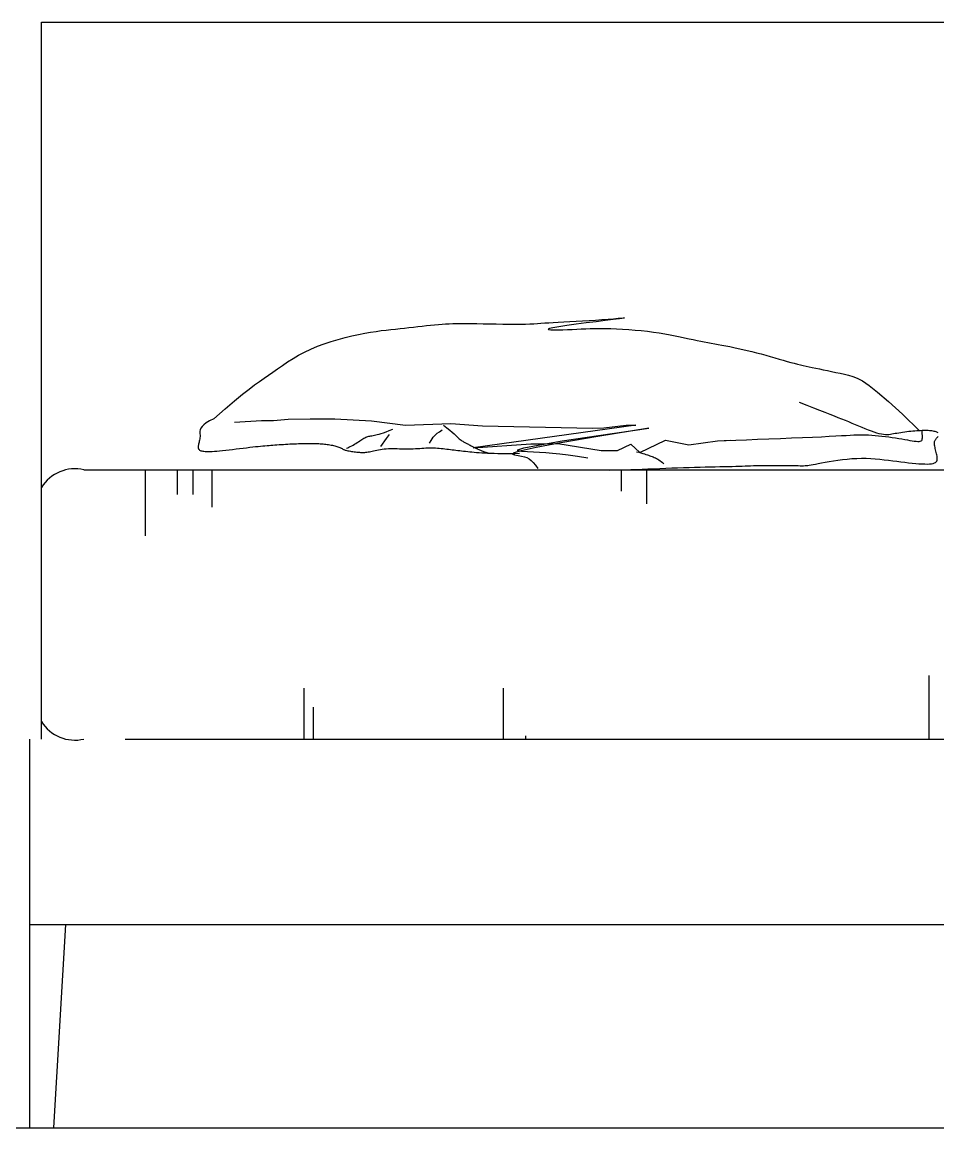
# Model space of a CAD drawing. Header units: inches. Extents: x 11.2 to 54.2, y 16.2 to 41.
# Drawn here: x 15.547 to 16.312, y 34.287 to 35.211 of the extents above; entities that cross this region are included whole.
import ezdxf

# ---------------------------------------------------------------- set-up
doc = ezdxf.new("R2010")
doc.units = ezdxf.units.IN
doc.header["$MEASUREMENT"] = 0
doc.layers.add('1', color=1, linetype='Continuous')
doc.layers.add('4', color=4, linetype='Continuous')

msp = doc.modelspace()

# ---------------------------------------------------------------- linework, layer by layer
at = {"layer": '1'}
for p, q in [((15.56317, 34.61174), (15.56317, 35.211)), ((15.56317, 35.211), (17.06317, 35.211)), ((15.87028, 34.95562), (15.87399, 34.95605)), ((15.87399, 34.95605), (15.87767, 34.95649)), ((15.87767, 34.95649), (15.8813, 34.95692)), ((15.8813, 34.95692), (15.88486, 34.95734)), ((15.88486, 34.95734), (15.88832, 34.95773)), ((15.88832, 34.95773), (15.89167, 34.95808)), ((15.89167, 34.95808), (15.89488, 34.95838)), ((15.89488, 34.95838), (15.89796, 34.95863)), ((15.89796, 34.95863), (15.90096, 34.95881)), ((15.90096, 34.95881), (15.90398, 34.95895)), ((15.90398, 34.95895), (15.90709, 34.95904)), ((15.90709, 34.95904), (15.91039, 34.95908)), ((15.91039, 34.95908), (15.91396, 34.95909)), ((15.91396, 34.95909), (15.91788, 34.95907)), ((15.91788, 34.95907), (15.92224, 34.95902)), ((15.92224, 34.95902), (15.92708, 34.95896)), ((15.92708, 34.95896), (15.93231, 34.95888)), ((15.93231, 34.95888), (15.93778, 34.95879)), ((15.93778, 34.95879), (15.94335, 34.95871)), ((15.94335, 34.95871), (15.94888, 34.95865)), ((15.94888, 34.95865), (15.95423, 34.9586)), ((15.95423, 34.9586), (15.95926, 34.95858)), ((15.95926, 34.95858), (15.96383, 34.9586)), ((15.96383, 34.9586), (15.96785, 34.95867)), ((15.96785, 34.95867), (15.9714, 34.95878)), ((15.9714, 34.95878), (15.97463, 34.95892)), ((15.97463, 34.95892), (15.97768, 34.95909)), ((15.97768, 34.95909), (15.98069, 34.95929)), ((15.98069, 34.95929), (15.98381, 34.95951)), ((15.98381, 34.95951), (15.98716, 34.95975)), ((15.98716, 34.95975), (15.9909, 34.95999)), ((15.99573, 34.95635), (15.99072, 34.95551)), ((15.9909, 34.95999), (15.99512, 34.96024)), ((15.99512, 34.96024), (15.99977, 34.9605)), ((16.00238, 34.95734), (15.99573, 34.95635)), ((15.99977, 34.9605), (16.00477, 34.96077)), ((16.0101, 34.95841), (16.00238, 34.95734)), ((16.00477, 34.96077), (16.01001, 34.96106)), ((16.01001, 34.96106), (16.01541, 34.96135)), ((16.01838, 34.95952), (16.0101, 34.95841)), ((16.01541, 34.96135), (16.02087, 34.96167)), ((16.02667, 34.9606), (16.01838, 34.95952)), ((16.02087, 34.96167), (16.02631, 34.962)), ((16.02631, 34.962), (16.03163, 34.96235)), ((16.03444, 34.96159), (16.02667, 34.9606)), ((16.03163, 34.96235), (16.03671, 34.96273)), ((16.04115, 34.96245), (16.03444, 34.96159)), ((16.03671, 34.96273), (16.04135, 34.96309)), ((16.04626, 34.96311), (16.04115, 34.96245)), ((16.04135, 34.96309), (16.0453, 34.96341)), ((16.0453, 34.96341), (16.04831, 34.96364)), ((16.04937, 34.96353), (16.04626, 34.96311)), ((16.04831, 34.96364), (16.05015, 34.96377)), ((16.05059, 34.96374), (16.04937, 34.96353)), ((16.05015, 34.96377), (16.05059, 34.96374)), ((15.81111, 34.9458), (15.81691, 34.94735)), ((15.81691, 34.94735), (15.8226, 34.94872)), ((15.8226, 34.94872), (15.8281, 34.94991)), ((15.8281, 34.94991), (15.83333, 34.95093)), ((15.83333, 34.95093), (15.83823, 34.95179)), ((15.83823, 34.95179), (15.84283, 34.95251)), ((15.84283, 34.95251), (15.84716, 34.95311)), ((15.84716, 34.95311), (15.85129, 34.95361)), ((15.85129, 34.95361), (15.85524, 34.95405)), ((15.85524, 34.95405), (15.85908, 34.95445)), ((15.85908, 34.95445), (15.86283, 34.95483)), ((15.86283, 34.95483), (15.86655, 34.95521)), ((15.86655, 34.95521), (15.87028, 34.95562)), ((15.98772, 34.95485), (15.98659, 34.95437)), ((15.98659, 34.95437), (15.98704, 34.95405)), ((15.98704, 34.95405), (15.98878, 34.95386)), ((15.99072, 34.95551), (15.98772, 34.95485)), ((15.98878, 34.95386), (15.99152, 34.95378)), ((15.99152, 34.95378), (15.99497, 34.9538)), ((15.99497, 34.9538), (15.99885, 34.95388)), ((15.99885, 34.95388), (16.00286, 34.95401)), ((16.00286, 34.95401), (16.00676, 34.95416)), ((16.00676, 34.95416), (16.01057, 34.95433)), ((16.01057, 34.95433), (16.01433, 34.9545)), ((16.01433, 34.9545), (16.0181, 34.95465)), ((16.0181, 34.95465), (16.02193, 34.95478)), ((16.02193, 34.95478), (16.02589, 34.95487)), ((16.02589, 34.95487), (16.03002, 34.95491)), ((16.03002, 34.95491), (16.03439, 34.95488)), ((16.03439, 34.95488), (16.03903, 34.95478)), ((16.03903, 34.95478), (16.04389, 34.95461)), ((16.04389, 34.95461), (16.04893, 34.95436)), ((16.04893, 34.95436), (16.05408, 34.95403)), ((16.05408, 34.95403), (16.05928, 34.95363)), ((16.05928, 34.95363), (16.06448, 34.95314)), ((16.06448, 34.95314), (16.06961, 34.95258)), ((16.06961, 34.95258), (16.07462, 34.95194)), ((16.07462, 34.95194), (16.07945, 34.95122)), ((16.07945, 34.95122), (16.0841, 34.95044)), ((16.0841, 34.95044), (16.08856, 34.94962)), ((16.08856, 34.94962), (16.09283, 34.94877)), ((16.09283, 34.94877), (16.0969, 34.94793)), ((16.0969, 34.94793), (16.10077, 34.9471)), ((16.10077, 34.9471), (16.10444, 34.94631)), ((15.78308, 34.9352), (15.7883, 34.93771)), ((15.7883, 34.93771), (15.79379, 34.94003)), ((15.79379, 34.94003), (15.79947, 34.94214)), ((15.79947, 34.94214), (15.80527, 34.94407)), ((15.80527, 34.94407), (15.81111, 34.9458)), ((16.10444, 34.94631), (16.1079, 34.94558)), ((16.1079, 34.94558), (16.11116, 34.94491)), ((16.11116, 34.94491), (16.11426, 34.94431)), ((16.11426, 34.94431), (16.11723, 34.94375)), ((16.11723, 34.94375), (16.12014, 34.94322)), ((16.12014, 34.94322), (16.12302, 34.94271)), ((16.12302, 34.94271), (16.12591, 34.94219)), ((16.12591, 34.94219), (16.12888, 34.94165)), ((16.12888, 34.94165), (16.13195, 34.94108)), ((16.13195, 34.94108), (16.13518, 34.94046)), ((16.13518, 34.94046), (16.13854, 34.93978)), ((16.13854, 34.93978), (16.14203, 34.93906)), ((16.14203, 34.93906), (16.14562, 34.93829)), ((16.14562, 34.93829), (16.14931, 34.93746)), ((16.14931, 34.93746), (16.15308, 34.93658)), ((15.76888, 34.92692), (15.77338, 34.92976)), ((15.77338, 34.92976), (15.77811, 34.93254)), ((15.77811, 34.93254), (15.78308, 34.9352)), ((16.15308, 34.93658), (16.1569, 34.93565)), ((16.1569, 34.93565), (16.16077, 34.93467)), ((16.16077, 34.93467), (16.16466, 34.93364)), ((16.16466, 34.93364), (16.16854, 34.93258)), ((16.16854, 34.93258), (16.17238, 34.9315)), ((16.17238, 34.9315), (16.17613, 34.93043)), ((16.17613, 34.93043), (16.17977, 34.92939)), ((16.17977, 34.92939), (16.18325, 34.92839)), ((16.18325, 34.92839), (16.18654, 34.92745)), ((15.75657, 34.91846), (15.76049, 34.92122)), ((15.76049, 34.92122), (15.76459, 34.92406)), ((15.76459, 34.92406), (15.76888, 34.92692)), ((16.18654, 34.92745), (16.1896, 34.92659)), ((16.1896, 34.92659), (16.19242, 34.92583)), ((16.19242, 34.92583), (16.19504, 34.92516)), ((16.19504, 34.92516), (16.19753, 34.92454)), ((16.19753, 34.92454), (16.19996, 34.92398)), ((16.19996, 34.92398), (16.20238, 34.92344)), ((16.20238, 34.92344), (16.20487, 34.9229)), ((16.20487, 34.9229), (16.20749, 34.92236)), ((16.20749, 34.92236), (16.21031, 34.92178)), ((16.21031, 34.92178), (16.21337, 34.92116)), ((16.21337, 34.92116), (16.21664, 34.92049)), ((16.21664, 34.92049), (16.22007, 34.91978)), ((16.22007, 34.91978), (16.22361, 34.91904)), ((16.22361, 34.91904), (16.22721, 34.91826)), ((15.74129, 34.90774), (15.74539, 34.91068)), ((15.74539, 34.91068), (15.74915, 34.91329)), ((15.74915, 34.91329), (15.75281, 34.91582)), ((15.75281, 34.91582), (15.75657, 34.91846)), ((16.22721, 34.91826), (16.23082, 34.91745)), ((16.23082, 34.91745), (16.23439, 34.91663)), ((16.23439, 34.91663), (16.23787, 34.91578)), ((16.23787, 34.91578), (16.24128, 34.91484)), ((16.24128, 34.91484), (16.24497, 34.91343)), ((16.24497, 34.91343), (16.24938, 34.91109)), ((16.24938, 34.91109), (16.25494, 34.90737)), ((15.73109, 34.8999), (15.7366, 34.90423)), ((15.7366, 34.90423), (15.74129, 34.90774)), ((16.25494, 34.90737), (16.26206, 34.9018)), ((16.26206, 34.9018), (16.27119, 34.89393)), ((15.71661, 34.88779), (15.7245, 34.8945)), ((15.7245, 34.8945), (15.73109, 34.8999)), ((16.20322, 34.89062), (16.19684, 34.89315)), ((16.27119, 34.89393), (16.28276, 34.8833)), ((15.70716, 34.87953), (15.71661, 34.88779)), ((16.20887, 34.88839), (16.20322, 34.89062)), ((16.2139, 34.88641), (16.20887, 34.88839)), ((16.21836, 34.88466), (16.2139, 34.88641)), ((16.22235, 34.88309), (16.21836, 34.88466)), ((16.22595, 34.88167), (16.22235, 34.88309)), ((16.28276, 34.8833), (16.29718, 34.86946)), ((15.69737, 34.87297), (15.69641, 34.87158)), ((15.69883, 34.87445), (15.69737, 34.87297)), ((15.70088, 34.87603), (15.69883, 34.87445)), ((15.70363, 34.87772), (15.70088, 34.87603)), ((15.70716, 34.87953), (15.70363, 34.87772)), ((15.72455, 34.87664), (15.74699, 34.87789)), ((15.74699, 34.87789), (15.7572, 34.87799)), ((15.7572, 34.87799), (15.76943, 34.87913)), ((15.76943, 34.87913), (15.7878, 34.87932)), ((15.7878, 34.87932), (15.80822, 34.87952)), ((15.80822, 34.87952), (15.83886, 34.87779)), ((15.83886, 34.87779), (15.86747, 34.874)), ((15.86747, 34.874), (15.90523, 34.8754)), ((15.89923, 34.874), (15.90207, 34.87186)), ((15.90523, 34.8754), (15.93178, 34.87362)), ((16.06004, 34.87415), (15.92403, 34.85516)), ((15.93178, 34.87362), (16.02367, 34.87148)), ((16.03324, 34.87189), (16.05178, 34.87407)), ((16.05178, 34.87407), (16.06004, 34.87415)), ((16.22923, 34.88037), (16.22595, 34.88167)), ((16.23228, 34.87916), (16.22923, 34.88037)), ((16.23517, 34.87798), (16.23228, 34.87916)), ((16.238, 34.87682), (16.23517, 34.87798)), ((16.24082, 34.87564), (16.238, 34.87682)), ((16.24363, 34.87445), (16.24082, 34.87564)), ((16.24642, 34.87328), (16.24363, 34.87445)), ((16.24915, 34.87213), (16.24642, 34.87328)), ((15.69557, 34.86356), (15.69543, 34.86257)), ((15.69559, 34.86903), (15.69553, 34.86786)), ((15.69553, 34.86786), (15.69559, 34.86673)), ((15.69565, 34.86459), (15.69557, 34.86356)), ((15.69585, 34.87027), (15.69559, 34.86903)), ((15.69559, 34.86673), (15.69565, 34.86564)), ((15.69565, 34.86564), (15.69565, 34.86459)), ((15.69641, 34.87158), (15.69585, 34.87027)), ((15.83188, 34.86272), (15.83271, 34.86321)), ((15.83271, 34.86321), (15.83352, 34.86365)), ((15.83352, 34.86365), (15.83431, 34.86402)), ((15.83431, 34.86402), (15.8351, 34.86433)), ((15.8351, 34.86433), (15.83589, 34.86458)), ((15.83589, 34.86458), (15.8367, 34.86479)), ((15.8367, 34.86479), (15.83754, 34.86497)), ((15.83754, 34.86497), (15.83842, 34.86514)), ((15.83842, 34.86514), (15.83935, 34.8653)), ((15.83935, 34.8653), (15.84034, 34.86548)), ((15.84034, 34.86548), (15.84141, 34.86569)), ((15.84141, 34.86569), (15.84257, 34.86595)), ((15.84257, 34.86595), (15.84385, 34.86626)), ((15.84385, 34.86626), (15.84532, 34.86667)), ((15.84532, 34.86667), (15.847, 34.86717)), ((15.847, 34.86717), (15.84894, 34.86781)), ((15.84894, 34.86781), (15.85119, 34.8686)), ((15.85119, 34.8686), (15.85379, 34.86956)), ((15.85155, 34.8629), (15.85396, 34.86619)), ((15.85379, 34.86956), (15.85678, 34.87071)), ((15.88973, 34.86282), (15.89063, 34.8641)), ((15.89063, 34.8641), (15.89156, 34.86519)), ((15.89156, 34.86519), (15.89264, 34.86623)), ((15.89264, 34.86623), (15.894, 34.86734)), ((15.894, 34.86734), (15.89576, 34.86866)), ((15.89576, 34.86866), (15.89804, 34.87031)), ((15.90207, 34.87186), (15.90444, 34.86997)), ((15.90444, 34.86997), (15.90642, 34.8683)), ((15.90642, 34.8683), (15.90805, 34.86685)), ((15.90805, 34.86685), (15.90939, 34.86558)), ((15.90939, 34.86558), (15.91051, 34.86449)), ((15.91051, 34.86449), (15.91147, 34.86356)), ((15.91147, 34.86356), (15.91231, 34.86277)), ((16.02826, 34.86476), (15.99739, 34.85944)), ((15.99847, 34.86089), (16.02879, 34.86558)), ((16.02367, 34.87148), (16.03324, 34.87189)), ((16.07093, 34.87173), (16.02826, 34.86476)), ((16.02879, 34.86558), (16.07093, 34.87173)), ((16.1808, 34.86306), (16.1902, 34.86343)), ((16.1902, 34.86343), (16.1992, 34.86379)), ((16.1992, 34.86379), (16.20757, 34.86414)), ((16.20757, 34.86414), (16.21508, 34.86447)), ((16.21508, 34.86447), (16.22158, 34.86479)), ((16.22158, 34.86479), (16.22712, 34.86508)), ((16.22712, 34.86508), (16.23184, 34.86534)), ((16.23184, 34.86534), (16.23585, 34.86557)), ((16.23585, 34.86557), (16.23928, 34.86576)), ((16.23928, 34.86576), (16.24226, 34.86591)), ((16.24226, 34.86591), (16.2449, 34.86602)), ((16.2449, 34.86602), (16.24733, 34.86608)), ((16.24733, 34.86608), (16.24968, 34.86608)), ((16.25182, 34.87104), (16.24915, 34.87213)), ((16.24968, 34.86608), (16.25207, 34.86603)), ((16.2544, 34.87001), (16.25182, 34.87104)), ((16.25207, 34.86603), (16.2546, 34.86593)), ((16.25687, 34.86907), (16.2544, 34.87001)), ((16.2546, 34.86593), (16.25726, 34.86577)), ((16.25921, 34.86824), (16.25687, 34.86907)), ((16.25726, 34.86577), (16.26003, 34.86556)), ((16.26141, 34.86753), (16.25921, 34.86824)), ((16.26003, 34.86556), (16.26287, 34.8653)), ((16.26345, 34.86696), (16.26141, 34.86753)), ((16.26287, 34.8653), (16.26575, 34.865)), ((16.2653, 34.86655), (16.26345, 34.86696)), ((16.267, 34.86628), (16.2653, 34.86655)), ((16.26575, 34.865), (16.26866, 34.86467)), ((16.26857, 34.86614), (16.267, 34.86628)), ((16.27004, 34.86611), (16.26857, 34.86614)), ((16.26866, 34.86467), (16.27154, 34.86431)), ((16.27143, 34.86617), (16.27004, 34.86611)), ((16.27278, 34.86631), (16.27143, 34.86617)), ((16.27154, 34.86431), (16.27439, 34.86392)), ((16.2741, 34.8665), (16.27278, 34.86631)), ((16.27544, 34.86674), (16.2741, 34.8665)), ((16.27439, 34.86392), (16.27716, 34.86351)), ((16.27681, 34.86701), (16.27544, 34.86674)), ((16.27825, 34.86728), (16.27681, 34.86701)), ((16.27716, 34.86351), (16.27983, 34.86308)), ((16.27977, 34.86754), (16.27825, 34.86728)), ((16.28136, 34.8678), (16.27977, 34.86754)), ((16.28302, 34.86804), (16.28136, 34.8678)), ((16.28472, 34.86827), (16.28302, 34.86804)), ((16.28644, 34.86849), (16.28472, 34.86827)), ((16.28818, 34.86869), (16.28644, 34.86849)), ((16.28991, 34.86887), (16.28818, 34.86869)), ((16.29161, 34.86904), (16.28991, 34.86887)), ((16.29328, 34.86919), (16.29161, 34.86904)), ((16.2949, 34.86931), (16.29328, 34.86919)), ((16.29644, 34.86942), (16.2949, 34.86931)), ((16.29792, 34.86951), (16.29644, 34.86942)), ((16.29933, 34.86957), (16.29792, 34.86951)), ((16.30067, 34.86961), (16.29933, 34.86957)), ((16.29937, 34.8681), (16.29933, 34.86957)), ((16.29944, 34.86676), (16.29937, 34.8681)), ((16.29952, 34.86554), (16.29944, 34.86676)), ((16.29947, 34.86267), (16.29956, 34.86349)), ((16.29956, 34.86445), (16.29952, 34.86554)), ((16.29956, 34.86349), (16.29956, 34.86445)), ((16.30195, 34.86962), (16.30067, 34.86961)), ((16.30317, 34.86961), (16.30195, 34.86962)), ((16.30434, 34.86957), (16.30317, 34.86961)), ((16.30544, 34.8695), (16.30434, 34.86957)), ((16.30649, 34.8694), (16.30544, 34.8695)), ((16.30749, 34.86927), (16.30649, 34.8694)), ((16.30843, 34.86911), (16.30749, 34.86927)), ((16.30932, 34.86893), (16.30843, 34.86911)), ((16.31014, 34.86871), (16.30932, 34.86893)), ((16.3109, 34.86848), (16.31014, 34.86871)), ((16.31158, 34.86823), (16.3109, 34.86848)), ((16.31128, 34.86317), (16.31163, 34.86353)), ((16.31218, 34.86796), (16.31158, 34.86823)), ((16.31163, 34.86353), (16.31198, 34.86389)), ((16.31198, 34.86389), (16.31234, 34.86423)), ((16.31269, 34.86768), (16.31218, 34.86796)), ((16.31234, 34.86423), (16.31268, 34.86457)), ((15.69412, 34.85679), (15.69406, 34.85615)), ((15.69406, 34.85615), (15.69406, 34.85556)), ((15.69406, 34.85556), (15.69413, 34.85502)), ((15.69425, 34.85748), (15.69412, 34.85679)), ((15.69413, 34.85502), (15.69428, 34.85453)), ((15.69442, 34.85822), (15.69425, 34.85748)), ((15.69428, 34.85453), (15.69451, 34.85409)), ((15.69462, 34.859), (15.69442, 34.85822)), ((15.69451, 34.85409), (15.69483, 34.8537)), ((15.69483, 34.85983), (15.69462, 34.859)), ((15.69505, 34.86071), (15.69483, 34.85983)), ((15.69526, 34.86162), (15.69505, 34.86071)), ((15.69543, 34.86257), (15.69526, 34.86162)), ((15.72288, 34.85389), (15.72581, 34.85424)), ((15.72581, 34.85424), (15.72875, 34.85459)), ((15.72875, 34.85459), (15.73165, 34.85493)), ((15.73165, 34.85493), (15.73448, 34.85527)), ((15.73448, 34.85527), (15.73718, 34.85559)), ((15.73718, 34.85559), (15.73972, 34.85589)), ((15.73972, 34.85589), (15.74207, 34.85615)), ((15.74207, 34.85615), (15.74425, 34.85638)), ((15.74425, 34.85638), (15.74626, 34.85659)), ((15.74626, 34.85659), (15.74815, 34.85678)), ((15.74815, 34.85678), (15.74994, 34.85694)), ((15.74994, 34.85694), (15.75166, 34.85709)), ((15.75166, 34.85709), (15.75332, 34.85723)), ((15.75332, 34.85723), (15.75495, 34.85736)), ((15.75495, 34.85736), (15.75659, 34.85748)), ((15.75659, 34.85748), (15.75825, 34.8576)), ((15.75825, 34.8576), (15.75996, 34.85772)), ((15.75996, 34.85772), (15.76171, 34.85784)), ((15.76171, 34.85784), (15.76349, 34.85796)), ((15.76349, 34.85796), (15.7653, 34.85807)), ((15.7653, 34.85807), (15.76713, 34.85818)), ((15.76713, 34.85818), (15.76897, 34.85828)), ((15.76897, 34.85828), (15.77082, 34.85838)), ((15.77082, 34.85838), (15.77265, 34.85847)), ((15.77265, 34.85847), (15.77447, 34.85856)), ((15.77447, 34.85856), (15.77627, 34.85863)), ((15.77627, 34.85863), (15.77804, 34.8587)), ((15.77804, 34.8587), (15.77978, 34.85875)), ((15.77978, 34.85875), (15.78148, 34.85879)), ((15.78148, 34.85879), (15.78315, 34.85882)), ((15.78315, 34.85882), (15.78478, 34.85885)), ((15.78478, 34.85885), (15.78636, 34.85886)), ((15.78636, 34.85886), (15.78791, 34.85886)), ((15.78791, 34.85886), (15.78941, 34.85885)), ((15.78941, 34.85885), (15.79086, 34.85882)), ((15.79086, 34.85882), (15.79226, 34.85879)), ((15.79226, 34.85879), (15.79362, 34.85875)), ((15.79362, 34.85875), (15.79492, 34.8587)), ((15.79492, 34.8587), (15.79619, 34.85863)), ((15.79619, 34.85863), (15.79741, 34.85855)), ((15.79741, 34.85855), (15.7986, 34.85845)), ((15.7986, 34.85845), (15.79976, 34.85834)), ((15.79976, 34.85834), (15.8009, 34.85821)), ((15.8009, 34.85821), (15.80201, 34.85807)), ((15.80201, 34.85807), (15.8031, 34.85791)), ((15.8031, 34.85791), (15.80418, 34.85772)), ((15.80418, 34.85772), (15.80525, 34.85752)), ((15.80525, 34.85752), (15.8063, 34.8573)), ((15.8063, 34.8573), (15.80732, 34.85706)), ((15.80732, 34.85706), (15.80831, 34.85682)), ((15.80831, 34.85682), (15.80926, 34.85656)), ((15.80926, 34.85656), (15.81015, 34.8563)), ((15.81015, 34.8563), (15.81098, 34.85604)), ((15.81098, 34.85604), (15.81175, 34.85577)), ((15.81175, 34.85577), (15.81244, 34.85551)), ((15.81244, 34.85551), (15.81305, 34.85526)), ((15.81305, 34.85526), (15.81357, 34.85502)), ((15.81357, 34.85502), (15.81403, 34.85478)), ((15.81403, 34.85478), (15.81443, 34.85455)), ((15.81443, 34.85455), (15.8148, 34.85433)), ((15.8148, 34.85433), (15.81517, 34.85411)), ((15.81517, 34.85411), (15.81555, 34.8539)), ((15.81813, 34.85481), (15.8191, 34.85518)), ((15.8191, 34.85518), (15.82016, 34.85565)), ((15.82016, 34.85565), (15.82128, 34.8562)), ((15.82128, 34.8562), (15.82246, 34.85682)), ((15.82246, 34.85682), (15.82365, 34.85749)), ((15.82365, 34.85749), (15.82484, 34.85818)), ((15.82484, 34.85818), (15.82601, 34.85889)), ((15.82601, 34.85889), (15.82714, 34.8596)), ((15.82714, 34.8596), (15.82819, 34.86029)), ((15.82819, 34.86029), (15.82919, 34.86095)), ((15.82919, 34.86095), (15.83013, 34.86158)), ((15.83013, 34.86158), (15.83103, 34.86217)), ((15.83103, 34.86217), (15.83188, 34.86272)), ((15.84642, 34.85387), (15.848, 34.85411)), ((15.84671, 34.85632), (15.85155, 34.8629)), ((15.848, 34.85411), (15.84964, 34.85431)), ((15.84964, 34.85431), (15.85134, 34.85446)), ((15.85134, 34.85446), (15.8531, 34.85455)), ((15.8531, 34.85455), (15.85492, 34.85459)), ((15.85492, 34.85459), (15.85678, 34.85459)), ((15.85678, 34.85459), (15.85867, 34.85456)), ((15.85867, 34.85456), (15.86059, 34.85451)), ((15.86059, 34.85451), (15.86252, 34.85445)), ((15.86252, 34.85445), (15.86446, 34.85438)), ((15.86446, 34.85438), (15.8664, 34.85433)), ((15.8664, 34.85433), (15.86832, 34.8543)), ((15.86832, 34.8543), (15.87022, 34.85431)), ((15.87022, 34.85431), (15.8721, 34.85434)), ((15.8721, 34.85434), (15.87394, 34.85441)), ((15.87394, 34.85441), (15.87575, 34.85451)), ((15.87575, 34.85451), (15.87754, 34.85462)), ((15.87754, 34.85462), (15.8793, 34.85474)), ((15.8793, 34.85474), (15.88103, 34.85485)), ((15.88103, 34.85485), (15.88274, 34.85496)), ((15.88274, 34.85496), (15.88443, 34.85506)), ((15.88443, 34.85506), (15.88609, 34.85513)), ((15.88609, 34.85513), (15.88774, 34.85516)), ((15.88753, 34.85918), (15.88874, 34.86123)), ((15.88774, 34.85516), (15.88936, 34.85516)), ((15.88874, 34.86123), (15.88973, 34.86282)), ((15.88936, 34.85516), (15.89097, 34.85512)), ((15.89097, 34.85512), (15.89256, 34.85504)), ((15.89256, 34.85504), (15.89413, 34.85494)), ((15.89413, 34.85494), (15.89569, 34.85482)), ((15.89569, 34.85482), (15.89725, 34.85467)), ((15.89725, 34.85467), (15.89879, 34.85451)), ((15.89879, 34.85451), (15.90033, 34.85433)), ((15.90033, 34.85433), (15.90187, 34.85415)), ((15.90187, 34.85415), (15.9034, 34.85396)), ((15.9034, 34.85396), (15.90493, 34.85377)), ((15.91231, 34.86277), (15.9131, 34.86209)), ((15.9131, 34.86209), (15.91384, 34.86152)), ((15.91384, 34.86152), (15.91455, 34.86104)), ((15.91455, 34.86104), (15.91522, 34.86063)), ((15.91522, 34.86063), (15.91585, 34.86028)), ((15.91585, 34.86028), (15.91646, 34.85997)), ((15.91646, 34.85997), (15.91705, 34.85969)), ((15.91705, 34.85969), (15.91762, 34.85942)), ((15.91762, 34.85942), (15.91818, 34.85914)), ((15.91818, 34.85914), (15.91875, 34.85884)), ((15.91875, 34.85884), (15.91934, 34.85853)), ((15.91934, 34.85853), (15.91998, 34.85819)), ((15.91998, 34.85819), (15.92068, 34.85781)), ((15.92068, 34.85781), (15.92146, 34.85738)), ((15.92146, 34.85738), (15.92234, 34.85691)), ((15.92234, 34.85691), (15.92334, 34.85638)), ((15.92334, 34.85638), (15.92447, 34.85578)), ((15.92403, 34.85516), (15.97216, 34.85852)), ((15.92447, 34.85578), (15.92576, 34.85514)), ((15.92576, 34.85514), (15.9272, 34.85444)), ((15.9272, 34.85444), (15.9288, 34.85372)), ((15.96136, 34.85347), (15.96646, 34.85503)), ((15.97657, 34.85553), (15.96403, 34.85279)), ((15.96646, 34.85503), (15.97826, 34.85744)), ((15.97216, 34.85852), (15.98352, 34.85863)), ((15.99739, 34.85944), (15.97657, 34.85553)), ((15.97826, 34.85744), (15.99847, 34.86089)), ((15.98352, 34.85863), (15.99488, 34.85874)), ((15.99488, 34.85874), (15.99488, 34.85874)), ((15.99488, 34.85874), (16.03109, 34.85292)), ((16.04452, 34.85305), (16.05583, 34.85832)), ((16.05583, 34.85832), (16.06337, 34.85116)), ((16.06337, 34.85116), (16.08471, 34.86171)), ((16.08471, 34.86171), (16.10438, 34.85778)), ((16.10438, 34.85778), (16.12832, 34.86102)), ((16.12832, 34.86102), (16.13935, 34.86149)), ((16.12832, 34.86102), (16.13548, 34.86132)), ((16.13548, 34.86132), (16.14357, 34.86163)), ((16.14357, 34.86163), (16.15237, 34.86197)), ((16.15237, 34.86197), (16.16166, 34.86233)), ((16.16166, 34.86233), (16.17121, 34.86269)), ((16.17121, 34.86269), (16.1808, 34.86306)), ((16.27983, 34.86308), (16.28237, 34.86265)), ((16.28237, 34.86265), (16.28477, 34.86221)), ((16.28477, 34.86221), (16.28701, 34.8618)), ((16.28701, 34.8618), (16.2891, 34.86142)), ((16.2891, 34.86142), (16.29101, 34.86109)), ((16.29101, 34.86109), (16.29275, 34.86083)), ((16.29275, 34.86083), (16.2943, 34.86064)), ((16.2943, 34.86064), (16.29565, 34.86055)), ((16.29565, 34.86055), (16.29679, 34.86057)), ((16.29679, 34.86057), (16.29772, 34.86071)), ((16.29772, 34.86071), (16.29842, 34.86099)), ((16.29842, 34.86099), (16.29893, 34.86142)), ((16.29893, 34.86142), (16.29927, 34.86197)), ((16.29927, 34.86197), (16.29947, 34.86267)), ((16.30961, 34.85902), (16.30966, 34.85972)), ((16.30964, 34.85824), (16.30961, 34.85902)), ((16.30973, 34.85739), (16.30964, 34.85824)), ((16.30966, 34.85972), (16.30976, 34.86036)), ((16.30988, 34.85647), (16.30973, 34.85739)), ((16.30976, 34.86036), (16.30991, 34.86093)), ((16.31009, 34.85549), (16.30988, 34.85647)), ((16.30991, 34.86093), (16.31012, 34.86146)), ((16.31032, 34.85447), (16.31009, 34.85549)), ((16.31012, 34.86146), (16.31036, 34.86193)), ((16.31058, 34.85343), (16.31032, 34.85447)), ((16.31036, 34.86193), (16.31064, 34.86237)), ((16.31064, 34.86237), (16.31095, 34.86278)), ((16.31095, 34.86278), (16.31128, 34.86317)), ((15.69483, 34.8537), (15.69524, 34.85335)), ((15.69524, 34.85335), (15.69574, 34.85305)), ((15.69574, 34.85305), (15.69635, 34.85278)), ((15.69635, 34.85278), (15.69706, 34.85257)), ((15.69706, 34.85257), (15.69788, 34.85239)), ((15.69788, 34.85239), (15.69883, 34.85226)), ((15.69883, 34.85226), (15.69991, 34.85217)), ((15.69991, 34.85217), (15.70113, 34.85212)), ((15.70113, 34.85212), (15.70251, 34.85211)), ((15.70251, 34.85211), (15.70404, 34.85215)), ((15.70404, 34.85215), (15.70575, 34.85223)), ((15.70575, 34.85223), (15.70765, 34.85235)), ((15.70765, 34.85235), (15.70974, 34.85251)), ((15.70974, 34.85251), (15.71203, 34.85272)), ((15.71203, 34.85272), (15.71452, 34.85297)), ((15.71452, 34.85297), (15.71719, 34.85325)), ((15.71719, 34.85325), (15.71999, 34.85356)), ((15.71999, 34.85356), (15.72288, 34.85389)), ((15.81555, 34.8539), (15.81597, 34.8537)), ((15.81597, 34.8537), (15.81645, 34.85349)), ((15.81645, 34.85349), (15.81701, 34.8533)), ((15.81701, 34.8533), (15.81767, 34.8531)), ((15.81767, 34.8531), (15.81844, 34.8529)), ((15.81844, 34.8529), (15.81932, 34.85271)), ((15.81932, 34.85271), (15.82029, 34.85252)), ((15.82029, 34.85252), (15.82132, 34.85234)), ((15.82132, 34.85234), (15.8224, 34.85217)), ((15.8224, 34.85217), (15.82351, 34.85201)), ((15.82351, 34.85201), (15.82463, 34.85186)), ((15.82463, 34.85186), (15.82575, 34.85172)), ((15.82575, 34.85172), (15.82684, 34.8516)), ((15.82684, 34.8516), (15.82789, 34.8515)), ((15.82789, 34.8515), (15.82888, 34.85142)), ((15.82888, 34.85142), (15.82983, 34.85136)), ((15.82983, 34.85136), (15.83074, 34.85132)), ((15.83074, 34.85132), (15.83163, 34.85131)), ((15.83163, 34.85131), (15.83251, 34.85133)), ((15.83251, 34.85133), (15.83339, 34.85138)), ((15.83339, 34.85138), (15.8343, 34.85147)), ((15.8343, 34.85147), (15.83523, 34.85158)), ((15.83523, 34.85158), (15.83621, 34.85174)), ((15.83621, 34.85174), (15.83724, 34.85193)), ((15.83724, 34.85193), (15.83835, 34.85217)), ((15.83835, 34.85217), (15.83952, 34.85243)), ((15.83952, 34.85243), (15.84077, 34.85272)), ((15.84077, 34.85272), (15.84208, 34.85302)), ((15.84208, 34.85302), (15.84346, 34.85331)), ((15.84346, 34.85331), (15.84491, 34.8536)), ((15.84491, 34.8536), (15.84642, 34.85387)), ((15.90493, 34.85377), (15.90647, 34.85358)), ((15.90647, 34.85358), (15.90802, 34.85339)), ((15.90802, 34.85339), (15.90958, 34.8532)), ((15.90958, 34.8532), (15.91115, 34.85302)), ((15.91115, 34.85302), (15.91275, 34.85283)), ((15.91275, 34.85283), (15.91436, 34.85264)), ((15.91436, 34.85264), (15.91601, 34.85245)), ((15.91601, 34.85245), (15.91769, 34.85227)), ((15.91769, 34.85227), (15.91941, 34.85208)), ((15.91941, 34.85208), (15.92117, 34.85189)), ((15.92117, 34.85189), (15.92299, 34.85171)), ((15.92299, 34.85171), (15.92488, 34.85153)), ((15.92488, 34.85153), (15.92686, 34.85136)), ((15.92686, 34.85136), (15.92895, 34.8512)), ((15.9288, 34.85372), (15.93058, 34.85297)), ((15.92895, 34.8512), (15.93116, 34.85105)), ((15.93058, 34.85297), (15.93254, 34.85221)), ((15.93116, 34.85105), (15.9335, 34.85091)), ((15.93254, 34.85221), (15.93469, 34.85145)), ((15.9335, 34.85091), (15.93601, 34.85079)), ((15.93469, 34.85145), (15.93705, 34.8507)), ((15.93601, 34.85079), (15.93868, 34.85068)), ((15.93868, 34.85068), (15.94154, 34.8506)), ((15.94154, 34.8506), (15.9446, 34.85054)), ((15.9446, 34.85054), (15.94786, 34.8505)), ((15.94786, 34.8505), (15.95131, 34.85048)), ((15.95131, 34.85048), (15.95494, 34.85049)), ((15.95494, 34.85049), (15.95875, 34.85052)), ((15.95802, 34.85099), (15.95677, 34.84987)), ((15.95677, 34.84987), (15.95853, 34.8492)), ((15.96403, 34.85279), (15.95802, 34.85099)), ((15.95853, 34.8492), (15.96155, 34.84874)), ((15.95875, 34.85052), (15.96272, 34.85057)), ((15.96127, 34.85254), (15.96136, 34.85347)), ((15.96447, 34.85204), (15.96127, 34.85254)), ((15.96155, 34.84874), (15.96436, 34.84828)), ((15.96436, 34.84828), (15.96677, 34.84772)), ((15.96928, 34.85177), (15.96447, 34.85204)), ((15.96677, 34.84772), (15.96886, 34.84698)), ((15.96886, 34.84698), (15.97075, 34.84598)), ((15.97429, 34.85155), (15.96928, 34.85177)), ((15.97075, 34.84598), (15.97251, 34.84465)), ((15.97935, 34.8513), (15.97429, 34.85155)), ((15.98464, 34.85097), (15.97935, 34.8513)), ((15.99029, 34.85052), (15.98464, 34.85097)), ((15.99649, 34.8499), (15.99029, 34.85052)), ((16.00338, 34.84905), (15.99649, 34.8499)), ((16.01112, 34.84793), (16.00338, 34.84905)), ((16.01988, 34.8465), (16.01112, 34.84793)), ((16.03109, 34.85292), (16.04452, 34.85305)), ((16.06054, 34.85195), (16.0625, 34.85141)), ((16.0625, 34.85141), (16.06425, 34.85091)), ((16.06425, 34.85091), (16.06581, 34.85046)), ((16.06581, 34.85046), (16.0672, 34.85005)), ((16.0672, 34.85005), (16.06846, 34.84966)), ((16.06846, 34.84966), (16.0696, 34.84929)), ((16.0696, 34.84929), (16.07065, 34.84894)), ((16.07065, 34.84894), (16.07164, 34.8486)), ((16.07164, 34.8486), (16.07258, 34.84825)), ((16.07258, 34.84825), (16.07351, 34.8479)), ((16.07351, 34.8479), (16.07444, 34.84753)), ((16.07444, 34.84753), (16.07538, 34.84713)), ((16.07538, 34.84713), (16.07633, 34.8467)), ((16.07633, 34.8467), (16.07729, 34.84623)), ((16.07729, 34.84623), (16.07826, 34.8457)), ((16.07826, 34.8457), (16.07924, 34.8451)), ((16.07924, 34.8451), (16.08024, 34.84443)), ((16.22512, 34.84435), (16.22883, 34.8449)), ((16.22883, 34.8449), (16.23268, 34.8454)), ((16.23268, 34.8454), (16.23662, 34.84583)), ((16.23662, 34.84583), (16.24061, 34.84616)), ((16.24061, 34.84616), (16.2446, 34.84637)), ((16.2446, 34.84637), (16.24856, 34.84644)), ((16.24856, 34.84644), (16.25247, 34.84639)), ((16.25247, 34.84639), (16.25634, 34.84623)), ((16.25634, 34.84623), (16.26015, 34.84598)), ((16.26015, 34.84598), (16.2639, 34.84565)), ((16.2639, 34.84565), (16.26758, 34.84527)), ((16.26758, 34.84527), (16.27119, 34.84484)), ((16.27119, 34.84484), (16.27473, 34.8444)), ((16.31085, 34.85237), (16.31058, 34.85343)), ((16.31112, 34.8513), (16.31085, 34.85237)), ((16.31137, 34.85025), (16.31112, 34.8513)), ((16.31159, 34.84922), (16.31137, 34.85025)), ((16.31148, 34.84413), (16.31178, 34.84482)), ((16.31178, 34.84823), (16.31159, 34.84922)), ((16.31191, 34.84729), (16.31178, 34.84823)), ((16.31178, 34.84482), (16.31194, 34.84558)), ((16.31197, 34.84641), (16.31191, 34.84729)), ((16.31194, 34.84558), (16.31197, 34.84641)), ((15.59853, 34.83674), (17.02782, 34.83674)), ((15.64989, 34.83674), (15.64989, 34.78172)), ((15.67645, 34.83674), (15.67645, 34.81621)), ((15.68972, 34.83674), (15.68972, 34.81621)), ((15.70566, 34.83674), (15.70566, 34.80559)), ((15.97251, 34.84465), (15.97426, 34.84292)), ((15.97426, 34.84292), (15.9761, 34.8407)), ((15.9761, 34.8407), (15.97811, 34.83792)), ((16.03826, 34.83657), (16.04239, 34.83665)), ((16.04239, 34.83665), (16.04668, 34.83674)), ((16.04668, 34.83674), (16.05112, 34.83686)), ((16.04761, 34.83674), (16.04761, 34.81886)), ((16.05112, 34.83686), (16.05569, 34.83699)), ((16.05569, 34.83699), (16.0604, 34.83715)), ((16.0604, 34.83715), (16.06521, 34.83733)), ((16.06521, 34.83733), (16.0701, 34.83752)), ((16.06885, 34.83674), (16.06885, 34.80825)), ((16.0701, 34.83752), (16.07505, 34.83772)), ((16.07505, 34.83772), (16.08003, 34.83792)), ((16.08003, 34.83792), (16.08502, 34.83812)), ((16.08024, 34.84443), (16.08124, 34.84366)), ((16.08124, 34.84366), (16.08226, 34.84281)), ((16.08226, 34.84281), (16.0833, 34.84184)), ((16.08502, 34.83812), (16.08998, 34.83832)), ((16.08998, 34.83832), (16.0949, 34.83851)), ((16.0949, 34.83851), (16.09975, 34.83869)), ((16.09975, 34.83869), (16.1045, 34.83884)), ((16.1045, 34.83884), (16.10913, 34.83898)), ((16.10913, 34.83898), (16.11362, 34.8391)), ((16.11362, 34.8391), (16.11798, 34.83921)), ((16.11798, 34.83921), (16.12217, 34.8393)), ((16.12217, 34.8393), (16.1262, 34.83938)), ((16.1262, 34.83938), (16.13005, 34.83946)), ((16.13005, 34.83946), (16.13371, 34.83953)), ((16.13371, 34.83953), (16.13717, 34.8396)), ((16.13717, 34.8396), (16.14042, 34.83967)), ((16.14042, 34.83967), (16.14345, 34.83975)), ((16.14345, 34.83975), (16.14624, 34.83983)), ((16.14624, 34.83983), (16.14885, 34.83992)), ((16.14885, 34.83992), (16.15131, 34.84001)), ((16.15131, 34.84001), (16.15366, 34.8401)), ((16.15366, 34.8401), (16.15594, 34.84019)), ((16.15594, 34.84019), (16.15821, 34.84027)), ((16.15821, 34.84027), (16.1605, 34.84035)), ((16.1605, 34.84035), (16.16286, 34.84041)), ((16.16286, 34.84041), (16.16532, 34.84046)), ((16.16532, 34.84046), (16.16794, 34.8405)), ((16.16794, 34.8405), (16.17073, 34.84052)), ((16.17073, 34.84052), (16.17366, 34.84052)), ((16.17366, 34.84052), (16.17668, 34.84051)), ((16.17668, 34.84051), (16.17973, 34.84049)), ((16.17973, 34.84049), (16.18276, 34.84046)), ((16.18276, 34.84046), (16.18571, 34.84042)), ((16.18571, 34.84042), (16.18853, 34.84038)), ((16.18853, 34.84038), (16.19117, 34.84034)), ((16.19117, 34.84034), (16.19356, 34.8403)), ((16.19356, 34.8403), (16.19567, 34.84027)), ((16.19567, 34.84027), (16.19745, 34.84024)), ((16.19745, 34.84024), (16.19895, 34.84023)), ((16.19895, 34.84023), (16.20026, 34.84024)), ((16.20026, 34.84024), (16.20144, 34.84028)), ((16.20144, 34.84028), (16.20258, 34.84036)), ((16.20258, 34.84036), (16.20374, 34.84048)), ((16.20374, 34.84048), (16.205, 34.84066)), ((16.205, 34.84066), (16.20643, 34.8409)), ((16.20643, 34.8409), (16.20811, 34.84122)), ((16.20811, 34.84122), (16.21011, 34.8416)), ((16.21011, 34.8416), (16.2125, 34.84207)), ((16.2125, 34.84207), (16.21523, 34.8426)), ((16.21523, 34.8426), (16.21828, 34.84318)), ((16.21828, 34.84318), (16.22159, 34.84376)), ((16.22159, 34.84376), (16.22512, 34.84435)), ((16.27473, 34.8444), (16.27818, 34.84395)), ((16.27818, 34.84395), (16.28155, 34.84351)), ((16.28155, 34.84351), (16.28482, 34.8431)), ((16.28482, 34.8431), (16.28798, 34.84273)), ((16.28798, 34.84273), (16.29101, 34.8424)), ((16.29101, 34.8424), (16.2939, 34.84212)), ((16.2939, 34.84212), (16.29662, 34.8419)), ((16.29662, 34.8419), (16.29915, 34.84174)), ((16.29915, 34.84174), (16.30149, 34.84166)), ((16.30149, 34.84166), (16.3036, 34.84165)), ((16.3036, 34.84165), (16.30547, 34.84173)), ((16.30547, 34.84173), (16.30708, 34.8419)), ((16.30708, 34.8419), (16.30842, 34.84216)), ((16.30842, 34.84216), (16.30951, 34.84253)), ((16.30951, 34.84253), (16.31037, 34.84298)), ((16.31037, 34.84298), (16.31102, 34.84351)), ((16.31102, 34.84351), (16.31148, 34.84413)), ((16.3052, 34.61174), (16.3052, 34.66497)), ((15.78267, 34.61174), (15.78267, 34.65436)), ((15.94935, 34.61174), (15.94935, 34.65436)), ((15.79064, 34.61174), (15.79064, 34.63844)), ((15.96794, 34.61174), (15.96794, 34.61456)), ((15.55317, 34.61174), (15.55317, 34.28674)), ((15.63317, 34.61174), (16.99317, 34.61174)), ((15.55317, 34.45674), (17.07317, 34.45674)), ((15.58317, 34.45674), (15.57317, 34.28674))]:
    msp.add_line(p, q, dxfattribs=at)
for centre, start, end in [((15.59098, 34.80496), 76.64004, 148.35996), ((15.59098, 34.64352), 211.64004, 283.35996)]:
    msp.add_arc(centre, 0.03266, start, end, dxfattribs=at)
at = {"layer": '4'}
msp.add_line((11.49223, 34.28674), (31.81843, 34.28674), dxfattribs=at)

doc.saveas('drawing.dxf')
